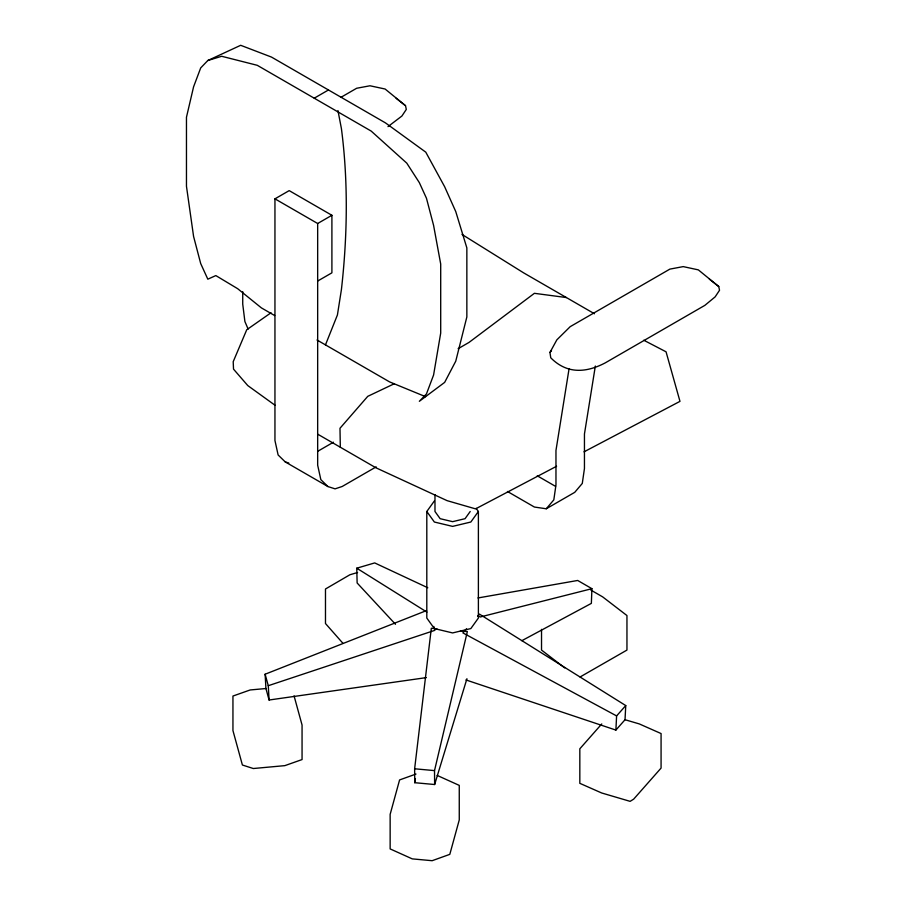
<?xml version="1.0" encoding="UTF-8"?>
<svg xmlns="http://www.w3.org/2000/svg" width="906" height="906" viewBox="0 0 906 906"><rect width="100%" height="100%" fill="white"/><g stroke="black" fill="none" stroke-linecap="round" stroke-linejoin="round"><path stroke-width="1.36" d="M477.972 597.96L577.688 580.463L591.924 588.685L591.358 603.385L521.845 640.678M465.922 679.942L615.887 730.077L616.601 715.921L625.752 705.57L479.444 614.121L477.598 616.205M615.887 730.077L625.027 719.726L625.752 705.57M466.941 678.707L434.642 784.517L414.755 782.705L414.631 768.786L431.324 628.277L436.873 628.787M414.755 782.705L415.401 778.526M569.093 368.595L555.967 450.441L555.967 484.97L553.815 499.874L546.261 508.776L534.404 507.043L507.462 491.482M595.344 366.024L584.449 433.997L584.449 468.527L582.286 483.442L574.744 492.332L546.261 508.776M434.642 784.517L434.518 770.61L467.349 631.573L460.429 630.938M325.469 344.892L337.417 314.971L341.403 289.66A709.353 409.546 -60 0 0 341.403 128.539L337.949 110.577M549.953 352.445L556.85 339.852L570.202 326.658L669.874 269.116L683.226 266.613L698.345 269.875L718.752 286.534L719.534 290.26L715.14 296.874L704.868 305.356L605.208 362.898C586.012 372.944 566.997 374.212 550.746 357.791L549.953 352.445L551.516 350.735M476.126 508.334L478.391 511.494L478.391 618.051L470.837 628.571L452.604 632.932L434.359 628.571L426.805 618.051L426.805 511.494L434.359 500.973M470.214 511.494L465.061 518.685L452.604 521.663L440.146 518.685L434.982 511.494L434.982 494.597M478.391 511.494L470.837 522.026L452.604 526.386L434.359 522.026L426.805 511.494M466.556 628.719L462.875 632.886L616.601 715.921M601.765 723.939L579.829 748.798L579.829 783.328L601.663 792.977L630.112 801.346L633.656 799.16L661.074 768.084L661.074 733.554L639.251 723.905L625.027 719.726M207.814 60.521L221.676 56.274L257.27 65.311L371.177 131.076L406.771 163.137L419.342 182.638L426.466 198.267L433.589 225.39L440.701 264.02L440.701 333.08L433.589 375.005L426.466 393.906L419.342 401.301L444.653 382.389L455.752 361.177L466.85 316.953L466.85 247.904L455.752 211.562L444.653 186.738L425.775 152.163L385.412 122.854L271.506 57.089L240.679 45.3L207.814 60.521L200.702 67.916L193.578 86.829L186.466 117.236L186.466 186.296L193.578 236.432L200.702 263.567L207.814 279.184L215.821 275.583L237.689 288.708L261.404 307.893L274.699 315.571M271.03 312.763L246.738 329.75L233.204 361.687L233.522 369.138L247.768 385.571L275.096 405.299M314.223 98.199L328.459 89.977M340.837 97.395L356.636 88.267L369.988 85.776L385.118 89.026L405.514 105.696L406.307 109.411L401.902 116.036L387.995 126.614M376.171 466.873L342.185 486.488L335.073 488.855L327.949 486.567L285.243 461.913L278.119 454.971L274.948 440.52L274.948 198.844L289.195 190.622L331.902 215.288L331.902 272.831L317.666 281.041M274.948 198.844L317.666 223.499L331.902 215.288M458.119 348.708L469.025 342.411L534.404 293.317L566.386 297.553M317.678 451.324L333.453 442.219M580.067 676.986L626.952 650.078L626.952 615.548L602.649 596.873L590.78 590.021M556.59 466.262L475.571 508.878L447.1 500.656L375.911 467.779L317.768 434.212M584.008 451.845L679.976 401.358L666.057 351.811L643.77 340.226M394.348 383.714L367.757 396.341L339.988 428.266L340.316 447.224M426.307 677.62L269.082 700.01L265.934 688.526L265.13 674.223L426.545 610.565M415.99 774.052L399.591 779.93L390.146 814.381L390.146 848.911L412.264 858.877L432.151 860.7L449.806 854.358L459.263 819.919L459.263 785.389L437.145 775.411M269.082 700.01L268.278 685.706L434.88 630.327L433.804 626.431M395.48 624.279L357.134 582.977L356.76 568.198L374.699 562.92L427.791 587.756M357.576 572.513L349.886 574.766L325.481 589.002L325.481 623.521L342.842 643.203M591.924 588.685L480.225 616.986L477.881 615.638M265.934 688.526L250.158 689.964L232.944 696.046L232.944 730.576L242.4 765.015L253.306 768.526L284.846 765.638L302.06 759.568L302.06 725.038L294.065 695.887M414.631 768.786L434.518 770.61M285.243 461.913L288.799 463.057M425.582 396.681L389.546 381.879L317.009 339.999M594.461 313.759L523.679 272.887L461.981 234.416M537.258 475.809L555.559 486.375M356.76 568.198L426.896 612.105M564.721 667.915L541.528 650.078L541.528 629.364M709.364 279.127L718.752 286.534M396.126 98.278L405.514 105.696M327.949 486.567L320.837 479.636L317.666 465.186L317.666 223.499M248.119 329.071L244.892 321.517L242.729 304.122L242.729 291.687M265.13 674.223L268.278 685.706"/></g></svg>
